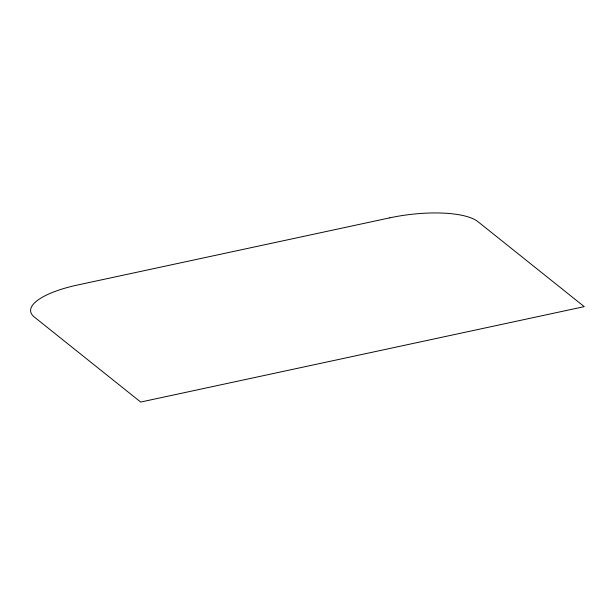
<?xml version="1.0" encoding="UTF-8"?>
<svg xmlns="http://www.w3.org/2000/svg" width="615" height="615" viewBox="0 0 615 615"><rect width="100%" height="100%" fill="white"/><g stroke="black" fill="none" stroke-linecap="round" stroke-linejoin="round"><path stroke-width="0.92" d="M389.772 217.848L77.636 284.991A69.879 21.364 -6.9 0 0 34.317 317.033L140.689 402.056L584.25 306.639L477.878 221.615A69.879 21.364 -6.9 0 0 389.772 217.848"/></g></svg>
